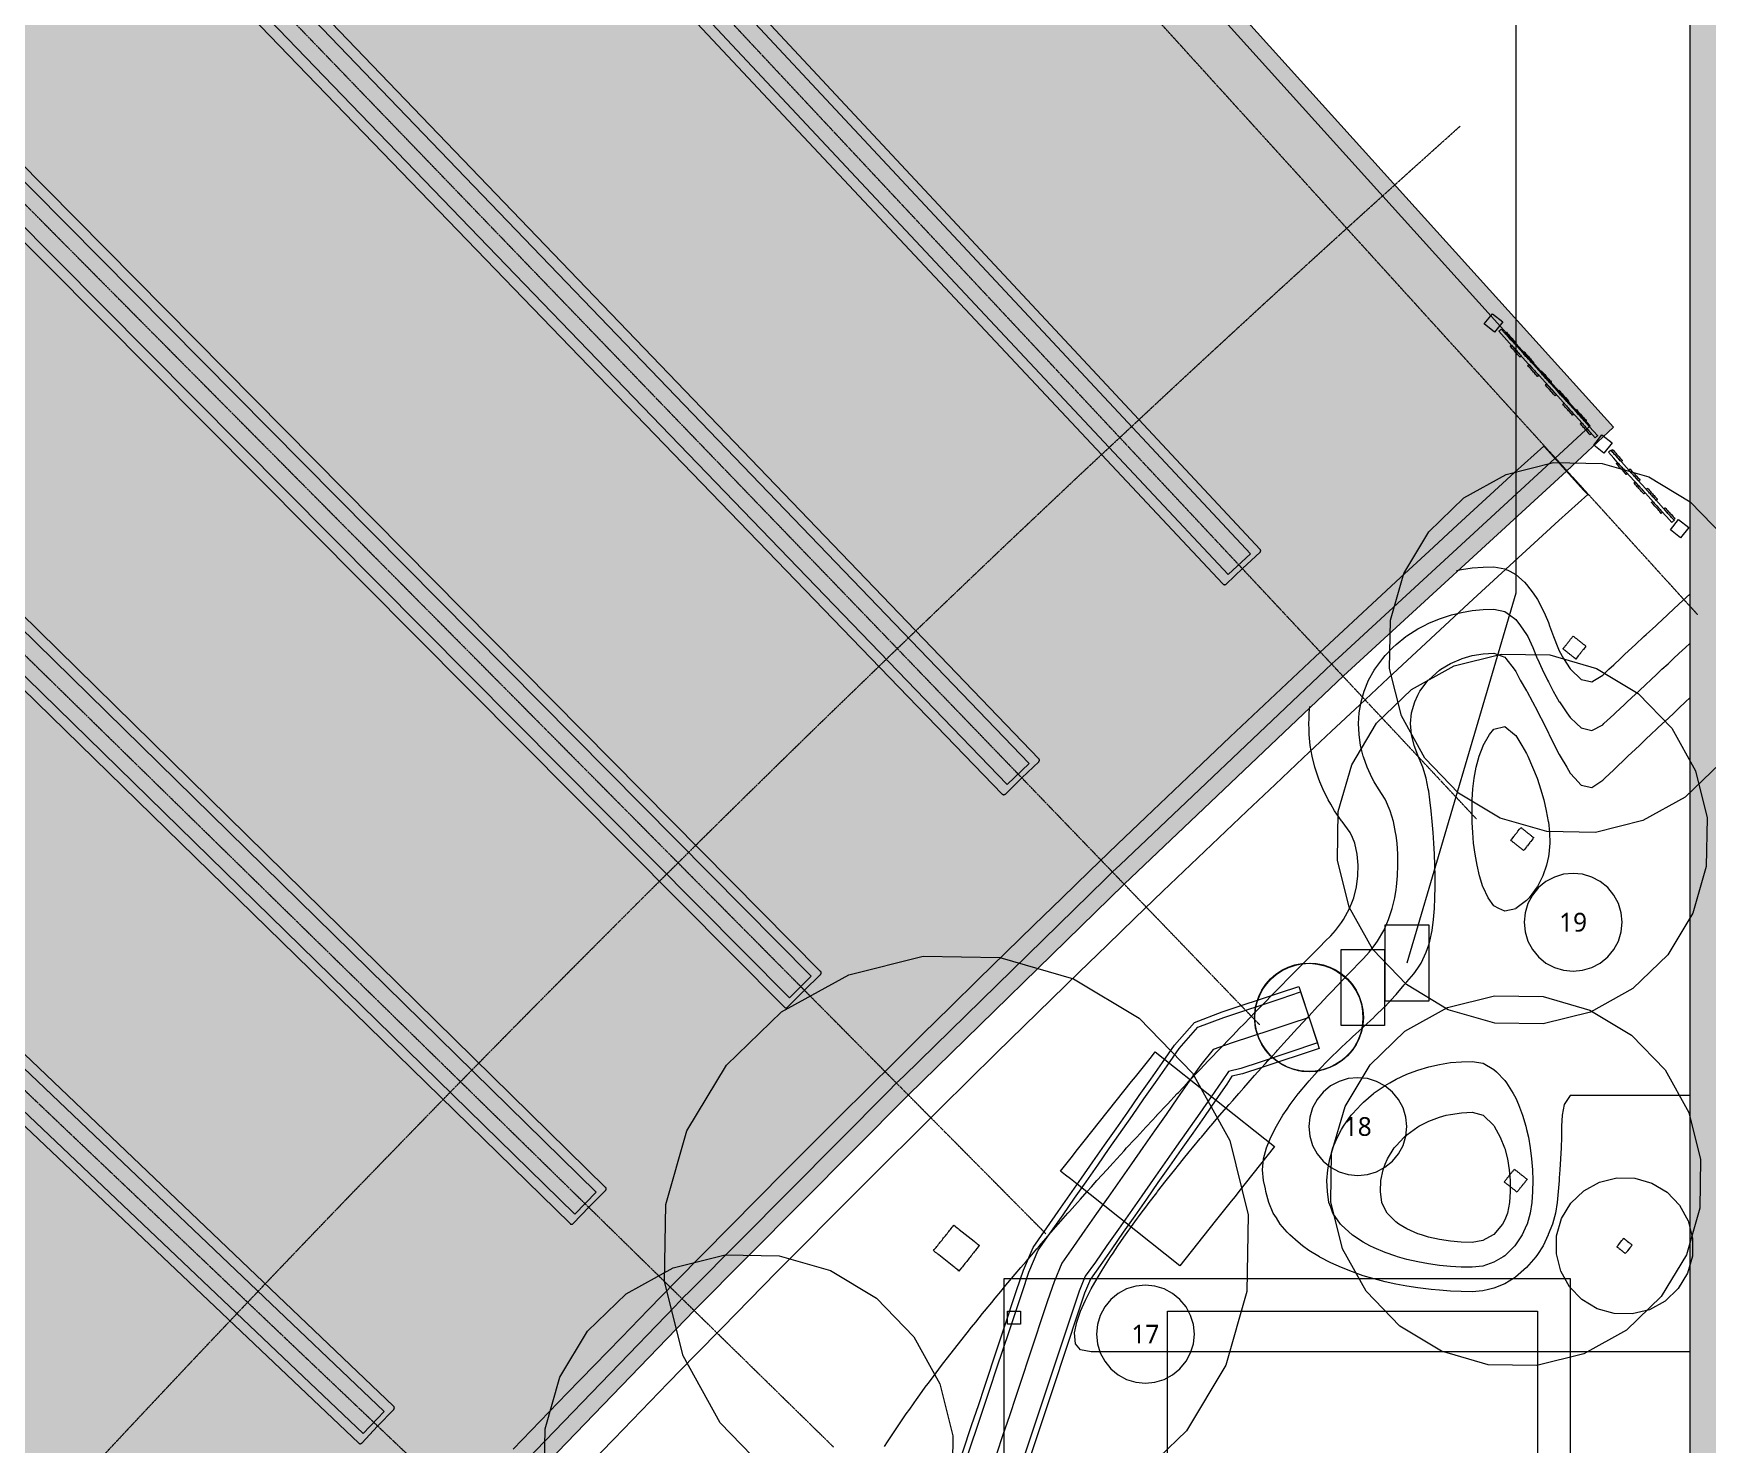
# Model space of a CAD drawing. Header units: millimetres. Extents: x -31757 to 121236, y -27283 to 59400.
# Drawn here: x 61016 to 76402, y 35077 to 48047 of the extents above; entities that cross this region are included whole.
import ezdxf

# ---------------------------------------------------------------- set-up
doc = ezdxf.new("R2010")
doc.units = ezdxf.units.MM
doc.linetypes.add('DASHDOT', pattern=[3.556, 2.54, -0.508, 0, -0.508])
for name, color, linetype, lineweight in [('10_見えがかり', 7, 'Continuous', 13), ('30_敷地・外構', 8, 'Continuous', 9), ('40_通り芯', 1, 'DASHDOT', 9), ('41_通り芯の符号', 1, 'Continuous', 13)]:
    doc.layers.add(name, color=color, linetype=linetype, lineweight=lineweight)
doc.styles.add('JP', font='NotoSansCJKjp-Regular.otf')

msp = doc.modelspace()

# ---------------------------------------------------------------- hatches: boundary and pattern name
at = {"layer": '10_見えがかり'}
msp.add_hatch(color=8, dxfattribs=at).paths.add_polyline_path([(40066, 29151), (40066, 29151), (40327, 28949), (40329, 28948), (40330, 28947), (40332, 28946), (40334, 28946), (40336, 28945), (40338, 28945), (40340, 28945), (40342, 28945), (40344, 28945), (40346, 28946), (40347, 28947), (40349, 28948), (40351, 28949), (40352, 28950), (40354, 28951), (40355, 28953), (40883, 29633), (41480, 30395), (42081, 31154), (42685, 31911), (43293, 32664), (43904, 33415), (44519, 34163), (45137, 34908), (45759, 35650), (46384, 36389), (47013, 37125), (47646, 37858), (48281, 38588), (48921, 39316), (49563, 40040), (50209, 40761), (50859, 41479), (51511, 42194), (52168, 42906), (52827, 43614), (53490, 44320), (54156, 45023), (54826, 45722), (55498, 46418), (56174, 47111), (56854, 47801), (57536, 48488), (58222, 49171), (58911, 49851), (59603, 50528), (60299, 51202), (60375, 51275), (60376, 51276), (60377, 51278), (60378, 51279), (60379, 51281), (60380, 51283), (60381, 51285), (60381, 51287), (60381, 51289), (60381, 51291), (60381, 51293), (60380, 51295), (60380, 51297), (60379, 51298), (60378, 51300), (60377, 51302), (60375, 51303), (60147, 51541), (60146, 51541), (60147, 51541), (60833, 52200), (61524, 52855), (62217, 53507), (62913, 54156), (63612, 54802), (64314, 55445), (65019, 56084), (65020, 56084), (65020, 56084), (65254, 55824), (66795, 54117), (66795, 54117), (75538, 44429), (75538, 44429), (75538, 44428), (75105, 44024), (75105, 44024), (73057, 42143), (73057, 42142), (71041, 40229), (71040, 40228), (69052, 38285), (69052, 38285), (67092, 36313), (67092, 36313), (65161, 34313), (65161, 34312), (63260, 32284), (63260, 32284), (61388, 30228), (61388, 30228), (59547, 28144), (59547, 28144), (57737, 26034), (57737, 26034), (55957, 23898), (55957, 23898), (54209, 21736), (54209, 21735), (52493, 19548), (52493, 19548), (50809, 17336), (50809, 17335), (49158, 15099), (49158, 15099), (47539, 12838), (47539, 12838), (45954, 10554), (45954, 10554), (44402, 8247), (44402, 8246), (42885, 5917), (42885, 5917), (41401, 3566), (41401, 3565), (40434, 2048), (40433, 2047), (40433, 2048), (34030, 4749), (34030, 4749), (26700, 7844), (26699, 7844), (26031, 8157), (26030, 8157), (26026, 8159), (26026, 8160), (26026, 8160), (26672, 9168), (26673, 9169), (28072, 11401), (28073, 11403), (28074, 11405), (28074, 11407), (28075, 11409), (28075, 11411), (28075, 11413), (28075, 11415), (28075, 11417), (28074, 11418), (28073, 11420), (28072, 11422), (28071, 11424), (28070, 11425), (28069, 11427), (28067, 11428), (28066, 11429), (27873, 11548), (27872, 11549), (27872, 11549), (28386, 12376), (28904, 13200), (29426, 14022), (29952, 14842), (30481, 15659), (31015, 16474), (31552, 17286), (32093, 18095), (32638, 18902), (33187, 19707), (33740, 20509), (34296, 21308), (34856, 22104), (35420, 22898), (35988, 23689), (36559, 24478), (37134, 25264), (37713, 26047), (38296, 26827), (38882, 27604), (39472, 28379), (40065, 29151)])
at = {"layer": '30_敷地・外構'}
msp.add_hatch(color=8, dxfattribs=at).paths.add_polyline_path([(13241, 12904), (13242, 907), (600, 908), (600, 58800), (83500, 58800), (83500, 903), (76239, 903), (76243, 56906), (43237, 56910)])

# ---------------------------------------------------------------- linework, layer by layer
at = {"layer": '10_見えがかり'}
for points in [[(66795, 54117), (75538, 44429), (75538, 44429), (75538, 44428), (75105, 44024), (75105, 44024), (73057, 42143), (73057, 42142), (71041, 40229), (71040, 40228), (69052, 38285), (69052, 38285), (67092, 36313), (67092, 36313), (65161, 34313), (65161, 34312), (63260, 32284), (63260, 32284), (61388, 30228), (61388, 30228), (59547, 28144)], [(66681, 54018), (75324, 44441), (75324, 44441), (75324, 44440), (74998, 44141), (73006, 42305), (72952, 42256), (72951, 42255), (72887, 42193), (71002, 40405), (70933, 40340), (70933, 40340), (70867, 40274), (69014, 38463), (68943, 38395), (68943, 38395), (68875, 38326), (67053, 36493), (66982, 36422), (66981, 36421), (66913, 36349), (65121, 34493)], [(63833, 51788), (63833, 51789), (64050, 51991), (64050, 51991), (64051, 51991), (64051, 51991), (72200, 43264), (72200, 43264), (72200, 43264), (71996, 43073), (71996, 43073), (71995, 43073), (63834, 51787), (63833, 51788), (63833, 51788)], [(63961, 51506), (71948, 42987), (71950, 42985), (71951, 42984), (71953, 42983), (71955, 42982), (71957, 42981), (71958, 42981), (71960, 42981), (71962, 42980), (71964, 42980), (71966, 42981), (71968, 42981), (71970, 42982), (71972, 42982), (71974, 42983), (71975, 42985), (71977, 42986), (72131, 43132), (72131, 43133), (72288, 43277), (72290, 43279), (72291, 43280), (72292, 43282), (72293, 43283), (72293, 43285), (72294, 43287), (72294, 43289), (72295, 43291), (72295, 43293), (72294, 43295), (72294, 43297), (72293, 43299), (72293, 43301), (72292, 43302), (72290, 43304), (72289, 43305), (64323, 51845)], [(61676, 49738), (61676, 49739), (61890, 49944), (61890, 49945), (61891, 49944), (61891, 49944), (70167, 41338), (70167, 41337), (70167, 41337), (69966, 41144), (69965, 41143), (69965, 41144), (61677, 49738), (61676, 49738), (61676, 49738)], [(61808, 49458), (69919, 41056), (69921, 41055), (69922, 41054), (69924, 41053), (69926, 41052), (69928, 41051), (69929, 41051), (69931, 41050), (69933, 41050), (69935, 41050), (69937, 41051), (69939, 41051), (69941, 41052), (69943, 41053), (69945, 41054), (69946, 41055), (69948, 41056), (70100, 41205), (70100, 41205), (70255, 41352), (70256, 41353), (70257, 41355), (70258, 41356), (70259, 41358), (70260, 41360), (70261, 41362), (70261, 41364), (70261, 41366), (70261, 41368), (70261, 41370), (70260, 41372), (70260, 41374), (70259, 41375), (70258, 41377), (70257, 41379), (70255, 41380), (62165, 49802)], [(59549, 47657), (59550, 47657), (59760, 47866), (59761, 47866), (59761, 47866), (59761, 47866), (68162, 39382), (68162, 39381), (68162, 39381), (67964, 39184), (67963, 39184), (67963, 39184), (59550, 47656), (59550, 47657), (59549, 47657)], [(59686, 47379), (67919, 39097), (67920, 39095), (67922, 39094), (67923, 39093), (67925, 39092), (67927, 39092), (67929, 39091), (67931, 39091), (67933, 39091), (67935, 39091), (67937, 39091), (67939, 39092), (67941, 39092), (67942, 39093), (67944, 39094), (67946, 39095), (67947, 39097), (68097, 39248), (68097, 39248), (68250, 39397), (68251, 39398), (68252, 39400), (68253, 39402), (68254, 39403), (68255, 39405), (68256, 39407), (68256, 39409), (68256, 39411), (68256, 39413), (68256, 39415), (68255, 39417), (68254, 39419), (68254, 39421), (68253, 39422), (68251, 39424), (68250, 39425), (60037, 47728)], [(57453, 45545), (57454, 45545), (57661, 45757), (57661, 45757), (57662, 45757), (57662, 45757), (66186, 37396), (66186, 37396), (66186, 37396), (65991, 37196), (65991, 37196), (65990, 37196), (57454, 45544), (57454, 45544), (57453, 45545)], [(57594, 45269), (65947, 37108), (65949, 37107), (65950, 37105), (65952, 37104), (65954, 37104), (65956, 37103), (65957, 37102), (65959, 37102), (65961, 37102), (65963, 37102), (65965, 37103), (65967, 37103), (65969, 37104), (65971, 37105), (65972, 37106), (65974, 37107), (65975, 37108), (66123, 37261), (66123, 37262), (66274, 37413), (66275, 37414), (66276, 37416), (66277, 37418), (66278, 37419), (66279, 37421), (66279, 37423), (66280, 37425), (66280, 37427), (66280, 37429), (66279, 37431), (66279, 37433), (66278, 37435), (66277, 37437), (66276, 37438), (66275, 37440), (66274, 37441), (57940, 45623)], [(74425, 45471), (74519, 45396), (74444, 45302), (74350, 45377), (74425, 45471)], [(74632, 45146), (74558, 45228), (74484, 45310), (74488, 45313), (74493, 45318), (74495, 45320), (74497, 45321), (74501, 45325), (74503, 45326), (74504, 45328), (74506, 45330), (74580, 45248), (74654, 45167), (74728, 45085), (74801, 45003), (74875, 44922), (75023, 44759), (75096, 44677), (75170, 44596), (75244, 44514), (75318, 44432), (75391, 44351), (75389, 44349), (75388, 44347), (75386, 44346), (75382, 44342), (75380, 44341), (75378, 44339), (75375, 44336), (75371, 44332), (75369, 44331), (75295, 44412), (75222, 44494), (75148, 44575), (75074, 44657), (75000, 44739), (74853, 44902), (74779, 44983), (74705, 45065), (74632, 45146)], [(74632, 45146), (74558, 45228), (74484, 45310), (74488, 45313), (74493, 45318), (74495, 45320), (74497, 45321), (74501, 45325), (74503, 45326), (74504, 45328), (74506, 45330), (74580, 45248), (74654, 45167), (74728, 45085), (74801, 45003), (74875, 44922), (75023, 44759), (75096, 44677), (75170, 44596), (75244, 44514), (75318, 44432), (75391, 44351), (75389, 44349), (75388, 44347), (75386, 44346), (75382, 44342), (75380, 44341), (75378, 44339), (75375, 44336), (75371, 44332), (75369, 44331), (75295, 44412), (75222, 44494), (75148, 44575), (75074, 44657), (75000, 44739), (74853, 44902), (74779, 44983), (74705, 45065), (74632, 45146)], [(74632, 45146), (74558, 45228), (74484, 45310), (74488, 45313), (74493, 45318), (74495, 45320), (74497, 45321), (74501, 45325), (74503, 45326), (74504, 45328), (74506, 45330), (74580, 45248), (74654, 45167), (74728, 45085), (74801, 45003), (74875, 44922), (75023, 44759), (75096, 44677), (75170, 44596), (75244, 44514), (75318, 44432), (75391, 44351), (75389, 44349), (75388, 44347), (75386, 44346), (75382, 44342), (75380, 44341), (75378, 44339), (75375, 44336), (75371, 44332), (75369, 44331), (75295, 44412), (75222, 44494), (75148, 44575), (75074, 44657), (75000, 44739), (74853, 44902), (74779, 44983), (74705, 45065), (74632, 45146)], [(74542, 45292), (74543, 45293), (74544, 45293), (74546, 45295), (74547, 45296), (74548, 45297), (74550, 45298), (74551, 45299), (74552, 45300), (74553, 45301), (74560, 45293), (74568, 45284), (74575, 45276), (74583, 45268), (74598, 45251), (74605, 45243), (74613, 45234), (74620, 45226), (74628, 45217), (74636, 45209), (74643, 45201), (74642, 45200), (74640, 45198), (74639, 45197), (74638, 45197), (74637, 45195), (74636, 45194), (74635, 45193), (74634, 45192), (74633, 45192), (74632, 45191), (74624, 45199), (74617, 45207), (74609, 45216), (74594, 45232), (74579, 45249), (74572, 45258), (74564, 45266), (74556, 45274), (74549, 45283), (74541, 45291), (74542, 45292)], [(74589, 45173), (74590, 45173), (74591, 45174), (74592, 45175), (74595, 45178), (74597, 45179), (74598, 45180), (74599, 45181), (74600, 45182), (74607, 45173), (74615, 45165), (74622, 45157), (74637, 45140), (74645, 45132), (74652, 45123), (74660, 45115), (74668, 45107), (74675, 45098), (74683, 45090), (74690, 45082), (74689, 45081), (74688, 45080), (74687, 45079), (74686, 45077), (74684, 45076), (74683, 45075), (74682, 45074), (74681, 45073), (74680, 45072), (74679, 45072), (74671, 45080), (74664, 45088), (74656, 45097), (74649, 45105), (74641, 45113), (74626, 45130), (74619, 45138), (74604, 45155), (74596, 45163), (74588, 45172), (74589, 45173)], [(74703, 45114), (74704, 45115), (74705, 45115), (74707, 45117), (74709, 45119), (74711, 45120), (74712, 45121), (74713, 45122), (74713, 45123), (74721, 45115), (74729, 45106), (74736, 45098), (74744, 45090), (74759, 45073), (74766, 45065), (74774, 45056), (74781, 45048), (74789, 45039), (74796, 45031), (74804, 45023), (74803, 45022), (74802, 45021), (74801, 45020), (74800, 45019), (74799, 45019), (74798, 45017), (74797, 45016), (74796, 45015), (74795, 45014), (74794, 45014), (74793, 45013), (74785, 45021), (74770, 45038), (74755, 45054), (74740, 45071), (74733, 45079), (74717, 45096), (74710, 45105), (74702, 45113), (74703, 45114)], [(74750, 44995), (74752, 44996), (74753, 44997), (74754, 44998), (74755, 44999), (74756, 45000), (74757, 45000), (74758, 45001), (74759, 45002), (74760, 45003), (74761, 45004), (74768, 44995), (74791, 44970), (74798, 44962), (74813, 44945), (74821, 44937), (74844, 44912), (74851, 44904), (74850, 44903), (74849, 44902), (74848, 44901), (74847, 44900), (74846, 44899), (74844, 44897), (74843, 44896), (74842, 44895), (74841, 44894), (74840, 44894), (74832, 44902), (74825, 44910), (74817, 44919), (74810, 44927), (74802, 44935), (74795, 44944), (74787, 44952), (74780, 44960), (74772, 44969), (74765, 44977), (74757, 44985), (74749, 44994), (74750, 44995)], [(74939, 44851), (74931, 44860), (74924, 44868), (74916, 44876), (74901, 44893), (74893, 44901), (74886, 44910), (74878, 44918), (74871, 44926), (74863, 44935), (74865, 44937), (74866, 44937), (74868, 44939), (74869, 44940), (74870, 44941), (74871, 44942), (74872, 44942), (74874, 44944), (74874, 44945), (74882, 44937), (74890, 44928), (74897, 44920), (74905, 44912), (74920, 44895), (74927, 44886), (74935, 44878), (74942, 44870), (74950, 44861), (74957, 44853), (74965, 44845), (74964, 44844), (74963, 44843), (74962, 44842), (74960, 44841), (74958, 44839), (74958, 44838), (74957, 44837), (74955, 44836), (74954, 44835), (74946, 44843), (74939, 44851)], [(74986, 44732), (74971, 44749), (74963, 44757), (74948, 44774), (74941, 44782), (74933, 44791), (74926, 44799), (74918, 44807), (74910, 44816), (74912, 44817), (74913, 44818), (74914, 44819), (74915, 44820), (74916, 44821), (74917, 44822), (74918, 44822), (74919, 44823), (74921, 44825), (74922, 44826), (74929, 44817), (74937, 44809), (74944, 44801), (74952, 44792), (74959, 44784), (74967, 44776), (74974, 44767), (74982, 44759), (74989, 44751), (74997, 44742), (75005, 44734), (75012, 44726), (75011, 44725), (75009, 44723), (75008, 44722), (75007, 44721), (75006, 44720), (75005, 44719), (75004, 44718), (75002, 44716), (75001, 44716), (74993, 44724), (74986, 44732)], [(75025, 44758), (75026, 44758), (75027, 44759), (75029, 44761), (75030, 44762), (75031, 44763), (75032, 44764), (75033, 44764), (75034, 44766), (75035, 44767), (75043, 44759), (75050, 44750), (75058, 44742), (75066, 44733), (75073, 44725), (75088, 44708), (75096, 44700), (75118, 44675), (75126, 44667), (75125, 44666), (75124, 44665), (75123, 44664), (75122, 44663), (75121, 44663), (75120, 44662), (75119, 44661), (75119, 44660), (75117, 44658), (75116, 44658), (75115, 44657), (75107, 44665), (75092, 44682), (75085, 44690), (75070, 44707), (75062, 44715), (75054, 44723), (75039, 44740), (75032, 44748), (75024, 44757), (75025, 44758)], [(75147, 44554), (75132, 44571), (75124, 44579), (75117, 44588), (75109, 44596), (75102, 44604), (75094, 44613), (75086, 44621), (75079, 44629), (75071, 44638), (75073, 44639), (75074, 44640), (75075, 44641), (75076, 44642), (75078, 44643), (75079, 44644), (75080, 44645), (75081, 44646), (75082, 44647), (75082, 44648), (75090, 44639), (75098, 44631), (75105, 44623), (75113, 44614), (75120, 44606), (75128, 44598), (75143, 44581), (75150, 44573), (75158, 44564), (75165, 44556), (75173, 44548), (75172, 44547), (75171, 44546), (75170, 44545), (75169, 44544), (75168, 44543), (75167, 44542), (75166, 44541), (75165, 44540), (75164, 44539), (75163, 44538), (75162, 44537), (75154, 44546), (75147, 44554)], [(75261, 44495), (75253, 44504), (75246, 44512), (75230, 44529), (75223, 44537), (75215, 44545), (75200, 44562), (75193, 44570), (75185, 44579), (75187, 44580), (75188, 44581), (75189, 44582), (75192, 44585), (75193, 44585), (75194, 44586), (75195, 44587), (75195, 44588), (75196, 44589), (75204, 44581), (75211, 44572), (75219, 44564), (75234, 44547), (75249, 44530), (75257, 44522), (75264, 44514), (75272, 44505), (75279, 44497), (75287, 44489), (75286, 44488), (75285, 44487), (75284, 44486), (75282, 44485), (75280, 44483), (75279, 44482), (75279, 44481), (75277, 44479), (75276, 44479), (75268, 44487), (75261, 44495)], [(75308, 44376), (75293, 44393), (75285, 44401), (75278, 44410), (75270, 44418), (75263, 44426), (75255, 44435), (75247, 44443), (75240, 44451), (75232, 44460), (75234, 44461), (75235, 44462), (75236, 44463), (75237, 44464), (75239, 44465), (75240, 44466), (75241, 44467), (75242, 44468), (75243, 44469), (75243, 44470), (75251, 44461), (75259, 44453), (75266, 44445), (75274, 44436), (75281, 44428), (75289, 44420), (75296, 44411), (75304, 44403), (75311, 44395), (75319, 44386), (75326, 44378), (75334, 44370), (75333, 44369), (75332, 44368), (75331, 44367), (75330, 44366), (75329, 44365), (75328, 44364), (75328, 44364), (75327, 44363), (75325, 44361), (75324, 44360), (75323, 44359), (75315, 44368), (75308, 44376)], [(75431, 44358), (75525, 44283), (75450, 44190), (75356, 44264), (75431, 44358)], [(65426, 35033), (65674, 35291), (65922, 35548), (66170, 35805), (66419, 36061), (66668, 36317), (66918, 36572), (67168, 36827), (67419, 37082), (67670, 37336), (67922, 37589), (68174, 37842), (68427, 38095), (68680, 38347), (68934, 38599), (69188, 38850), (69443, 39101), (69698, 39351), (69953, 39600), (70209, 39850), (70466, 40098), (70723, 40347), (70980, 40595), (71238, 40842), (71496, 41089), (71755, 41335), (72014, 41581), (72274, 41826), (72534, 42071), (72795, 42316), (73056, 42559), (73318, 42803), (73580, 43046), (73842, 43288), (74105, 43530), (74368, 43772), (74632, 44013), (74896, 44253), (74930, 44216), (75266, 43846), (75300, 43809), (75036, 43569), (74773, 43329), (74511, 43088), (74249, 42847), (73987, 42605), (73726, 42363), (73465, 42121), (73205, 41877), (72945, 41634), (72686, 41390), (72427, 41145), (72168, 40900), (71910, 40654), (71653, 40408), (71396, 40162), (71139, 39915), (70883, 39667), (70627, 39419), (70372, 39171), (70118, 38922), (69863, 38673), (69609, 38423), (69356, 38172), (69103, 37921), (68851, 37670), (68599, 37418), (68348, 37166), (68097, 36913), (67846, 36660), (67596, 36407), (67347, 36152), (67098, 35898), (66849, 35643), (66601, 35387), (66353, 35131), (66106, 34875)], [(75587, 44089), (75539, 44143), (75490, 44197), (75494, 44200), (75496, 44202), (75499, 44205), (75503, 44209), (75505, 44210), (75507, 44212), (75509, 44214), (75510, 44215), (75512, 44217), (75561, 44163), (75610, 44110), (75658, 44056), (75707, 44002), (75755, 43948), (75804, 43895), (75853, 43841), (75901, 43787), (75950, 43733), (75998, 43679), (76047, 43626), (76096, 43572), (76094, 43570), (76092, 43569), (76090, 43567), (76088, 43565), (76086, 43564), (76084, 43562), (76083, 43560), (76081, 43559), (76077, 43555), (76075, 43554), (76073, 43552), (76025, 43606), (75976, 43659), (75927, 43713), (75879, 43767), (75830, 43821), (75733, 43928), (75684, 43982), (75636, 44036), (75587, 44089)], [(75587, 44089), (75539, 44143), (75490, 44197), (75494, 44200), (75496, 44202), (75499, 44205), (75503, 44209), (75505, 44210), (75507, 44212), (75509, 44214), (75510, 44215), (75512, 44217), (75561, 44163), (75610, 44110), (75658, 44056), (75707, 44002), (75755, 43948), (75804, 43895), (75853, 43841), (75901, 43787), (75950, 43733), (75998, 43679), (76047, 43626), (76096, 43572), (76094, 43570), (76092, 43569), (76090, 43567), (76088, 43565), (76086, 43564), (76084, 43562), (76083, 43560), (76081, 43559), (76077, 43555), (76075, 43554), (76073, 43552), (76025, 43606), (75976, 43659), (75927, 43713), (75879, 43767), (75830, 43821), (75733, 43928), (75684, 43982), (75636, 44036), (75587, 44089)], [(75587, 44089), (75539, 44143), (75490, 44197), (75494, 44200), (75496, 44202), (75499, 44205), (75503, 44209), (75505, 44210), (75507, 44212), (75509, 44214), (75510, 44215), (75512, 44217), (75561, 44163), (75610, 44110), (75658, 44056), (75707, 44002), (75755, 43948), (75804, 43895), (75853, 43841), (75901, 43787), (75950, 43733), (75998, 43679), (76047, 43626), (76096, 43572), (76094, 43570), (76092, 43569), (76090, 43567), (76088, 43565), (76086, 43564), (76084, 43562), (76083, 43560), (76081, 43559), (76077, 43555), (76075, 43554), (76073, 43552), (76025, 43606), (75976, 43659), (75927, 43713), (75879, 43767), (75830, 43821), (75733, 43928), (75684, 43982), (75636, 44036), (75587, 44089)], [(75518, 44212), (75519, 44213), (75520, 44214), (75521, 44215), (75522, 44216), (75524, 44217), (75526, 44219), (75526, 44220), (75527, 44221), (75528, 44222), (75536, 44213), (75551, 44197), (75559, 44188), (75566, 44180), (75574, 44172), (75589, 44155), (75596, 44147), (75611, 44130), (75619, 44122), (75618, 44121), (75617, 44120), (75616, 44119), (75614, 44117), (75612, 44116), (75611, 44114), (75610, 44113), (75609, 44112), (75608, 44111), (75600, 44120), (75593, 44128), (75578, 44145), (75555, 44170), (75547, 44178), (75540, 44187), (75532, 44195), (75525, 44203), (75517, 44212), (75518, 44212)], [(74162, 43777), (74552, 43994), (74985, 44102), (75432, 44094), (75861, 43971), (76243, 43741), (76553, 43420)], [(75565, 44093), (75566, 44094), (75567, 44095), (75568, 44096), (75569, 44097), (75571, 44098), (75573, 44100), (75574, 44101), (75575, 44102), (75575, 44102), (75583, 44094), (75591, 44086), (75598, 44077), (75606, 44069), (75613, 44061), (75621, 44052), (75628, 44044), (75636, 44036), (75643, 44027), (75651, 44019), (75658, 44011), (75666, 44002), (75665, 44002), (75664, 44001), (75663, 44000), (75662, 43999), (75661, 43998), (75660, 43997), (75659, 43996), (75659, 43996), (75658, 43995), (75657, 43994), (75656, 43993), (75655, 43992), (75647, 44001), (75625, 44026), (75610, 44042), (75602, 44051), (75594, 44059), (75579, 44076), (75572, 44084), (75564, 44092), (75565, 44093)], [(75754, 43950), (75746, 43958), (75739, 43967), (75731, 43975), (75723, 43984), (75716, 43992), (75708, 44000), (75701, 44009), (75693, 44017), (75686, 44025), (75678, 44034), (75680, 44035), (75681, 44036), (75682, 44037), (75683, 44038), (75685, 44039), (75687, 44042), (75688, 44043), (75689, 44044), (75697, 44035), (75704, 44027), (75712, 44019), (75719, 44010), (75727, 44002), (75742, 43985), (75750, 43977), (75765, 43960), (75772, 43952), (75780, 43944), (75779, 43943), (75778, 43942), (75776, 43940), (75775, 43939), (75773, 43938), (75772, 43937), (75771, 43936), (75771, 43935), (75770, 43934), (75769, 43933), (75761, 43942), (75754, 43950)], [(75726, 43915), (75727, 43916), (75729, 43918), (75730, 43919), (75731, 43919), (75732, 43920), (75733, 43921), (75734, 43922), (75735, 43923), (75735, 43924), (75736, 43924), (75744, 43916), (75751, 43908), (75759, 43899), (75767, 43891), (75774, 43883), (75789, 43866), (75797, 43858), (75804, 43849), (75812, 43841), (75819, 43833), (75827, 43824), (75826, 43823), (75825, 43823), (75822, 43820), (75821, 43819), (75820, 43818), (75820, 43818), (75818, 43816), (75817, 43815), (75816, 43814), (75808, 43823), (75793, 43839), (75786, 43848), (75778, 43856), (75771, 43864), (75763, 43873), (75755, 43881), (75748, 43889), (75740, 43898), (75733, 43906), (75725, 43914), (75726, 43915)], [(75841, 43857), (75842, 43858), (75844, 43860), (75845, 43861), (75846, 43861), (75847, 43863), (75848, 43864), (75849, 43865), (75850, 43866), (75858, 43857), (75865, 43849), (75873, 43841), (75880, 43832), (75888, 43824), (75896, 43816), (75903, 43807), (75911, 43799), (75918, 43791), (75926, 43782), (75933, 43774), (75941, 43765), (75940, 43765), (75939, 43764), (75938, 43763), (75937, 43762), (75935, 43760), (75934, 43760), (75933, 43759), (75932, 43758), (75932, 43757), (75931, 43756), (75930, 43755), (75922, 43764), (75915, 43772), (75907, 43780), (75899, 43789), (75892, 43797), (75884, 43805), (75877, 43814), (75869, 43822), (75862, 43831), (75854, 43839), (75839, 43856), (75841, 43857)], [(76517, 41338), (76196, 41028), (75806, 40812), (75372, 40704), (74926, 40711), (74497, 40834), (74114, 41064), (73804, 41385), (73588, 41776), (73480, 42209), (73488, 42655), (73611, 43084), (73841, 43467), (74162, 43777)], [(75962, 43653), (75954, 43661), (75947, 43670), (75924, 43695), (75916, 43703), (75901, 43720), (75894, 43728), (75886, 43736), (75888, 43738), (75890, 43740), (75892, 43741), (75894, 43743), (75895, 43744), (75895, 43745), (75896, 43746), (75897, 43746), (75905, 43738), (75912, 43730), (75920, 43721), (75935, 43705), (75950, 43688), (75965, 43671), (75973, 43663), (75980, 43655), (75988, 43646), (75987, 43645), (75986, 43645), (75985, 43644), (75984, 43643), (75983, 43642), (75981, 43640), (75980, 43640), (75980, 43639), (75979, 43638), (75978, 43637), (75977, 43636), (75969, 43645), (75962, 43653)], [(55388, 43402), (55389, 43402), (55593, 43617), (55593, 43618), (55594, 43617), (55594, 43617), (64240, 35382), (64240, 35382), (64240, 35382), (64047, 35179), (64047, 35179), (64047, 35179), (55389, 43401), (55389, 43402), (55388, 43402)], [(76001, 43678), (76002, 43679), (76003, 43680), (76004, 43681), (76005, 43682), (76006, 43683), (76007, 43683), (76007, 43684), (76008, 43685), (76009, 43686), (76010, 43687), (76011, 43688), (76019, 43679), (76026, 43671), (76034, 43663), (76041, 43654), (76049, 43646), (76056, 43638), (76072, 43621), (76079, 43612), (76087, 43604), (76094, 43596), (76102, 43587), (76101, 43587), (76100, 43586), (76099, 43585), (76097, 43583), (76096, 43582), (76095, 43582), (76093, 43580), (76092, 43579), (76092, 43578), (76091, 43577), (76083, 43586), (76068, 43602), (76060, 43611), (76038, 43636), (76030, 43644), (76008, 43669), (76000, 43678), (76001, 43678)], [(76135, 43579), (76229, 43505), (76154, 43411), (76061, 43485), (76135, 43579)], [(55533, 43128), (64005, 35090), (64006, 35089), (64008, 35088), (64010, 35087), (64011, 35086), (64013, 35086), (64015, 35085), (64017, 35085), (64019, 35085), (64021, 35085), (64023, 35085), (64025, 35086), (64027, 35087), (64028, 35088), (64030, 35089), (64032, 35090), (64033, 35091), (64179, 35247), (64179, 35247), (64327, 35400), (64328, 35402), (64329, 35403), (64330, 35405), (64331, 35407), (64332, 35409), (64332, 35411), (64333, 35413), (64333, 35415), (64332, 35416), (64332, 35418), (64332, 35420), (64331, 35422), (64330, 35424), (64329, 35426), (64328, 35427), (64326, 35429), (55874, 43487)], [(75105, 42430), (75108, 42435), (75112, 42440), (75116, 42444), (75120, 42449), (75124, 42454), (75128, 42459), (75132, 42464), (75136, 42469), (75140, 42474), (75143, 42479), (75151, 42488), (75155, 42493), (75159, 42498), (75163, 42503), (75167, 42508), (75172, 42504), (75181, 42496), (75186, 42492), (75191, 42489), (75196, 42485), (75201, 42481), (75206, 42477), (75211, 42473), (75216, 42469), (75221, 42465), (75225, 42461), (75230, 42457), (75235, 42454), (75240, 42450), (75245, 42446), (75250, 42442), (75255, 42438), (75260, 42434), (75265, 42430), (75270, 42426), (75279, 42419), (75284, 42415), (75261, 42385), (75257, 42380), (75253, 42376), (75249, 42371), (75245, 42366), (75241, 42361), (75237, 42356), (75234, 42351), (75230, 42346), (75226, 42341), (75222, 42336), (75218, 42331), (75214, 42327), (75191, 42297), (75186, 42301), (75176, 42309), (75171, 42313), (75166, 42317), (75161, 42321), (75157, 42324), (75152, 42328), (75147, 42332), (75142, 42336), (75137, 42340), (75132, 42344), (75127, 42348), (75122, 42352), (75117, 42356), (75113, 42360), (75108, 42363), (75103, 42367), (75098, 42371), (75093, 42375), (75088, 42379), (75078, 42387), (75073, 42391), (75077, 42396), (75081, 42400), (75085, 42405), (75089, 42410), (75097, 42420), (75101, 42425), (75105, 42430)], [(74072, 42234), (74505, 42342), (74951, 42334), (75381, 42211), (75763, 41981), (76073, 41660), (76290, 41269), (76398, 40836), (76390, 40390), (76267, 39961), (76037, 39578), (75716, 39268), (75325, 39052), (74892, 38944), (74446, 38951), (74017, 39074), (73634, 39304), (73324, 39626), (73108, 40016), (73000, 40449), (73007, 40895), (73131, 41325), (73360, 41707), (73682, 42017), (74072, 42234)], [(74621, 40665), (74624, 40670), (74628, 40675), (74632, 40680), (74636, 40684), (74640, 40689), (74644, 40694), (74648, 40699), (74652, 40704), (74656, 40709), (74659, 40714), (74675, 40733), (74679, 40738), (74683, 40743), (74687, 40748), (74692, 40744), (74696, 40740), (74701, 40736), (74706, 40732), (74711, 40729), (74716, 40725), (74721, 40721), (74726, 40717), (74731, 40713), (74736, 40709), (74740, 40705), (74745, 40701), (74750, 40697), (74755, 40694), (74760, 40690), (74765, 40686), (74770, 40682), (74775, 40678), (74780, 40674), (74785, 40670), (74789, 40666), (74794, 40662), (74799, 40659), (74804, 40655), (74800, 40650), (74796, 40645), (74777, 40620), (74773, 40616), (74769, 40611), (74746, 40581), (74742, 40576), (74738, 40572), (74718, 40547), (74715, 40542), (74711, 40537), (74706, 40541), (74701, 40545), (74696, 40549), (74691, 40553), (74686, 40557), (74681, 40561), (74676, 40565), (74672, 40568), (74667, 40572), (74662, 40576), (74657, 40580), (74652, 40584), (74647, 40588), (74642, 40592), (74637, 40596), (74632, 40600), (74628, 40603), (74623, 40607), (74618, 40611), (74613, 40615), (74608, 40619), (74603, 40623), (74598, 40627), (74593, 40631), (74597, 40636), (74601, 40640), (74605, 40645), (74621, 40665)], [(73439, 39853), (73472, 39853), (73505, 39853), (73539, 39853), (73572, 39853), (73605, 39853), (73639, 39853), (73672, 39853), (73705, 39853), (73739, 39853), (73772, 39853), (73839, 39853), (73839, 39794), (73839, 39736), (73839, 39678), (73839, 39619), (73839, 39561), (73839, 39503), (73839, 39444), (73839, 39386), (73839, 39153), (73805, 39153), (73772, 39153), (73739, 39153), (73705, 39153), (73672, 39153), (73639, 39153), (73572, 39153), (73505, 39153), (73472, 39153), (73439, 39153), (73439, 39386), (73439, 39444), (73439, 39853)], [(67892, 39053), (68509, 39395), (69193, 39566), (69898, 39553), (70575, 39359), (71179, 38996), (71669, 38489), (72011, 37873), (72181, 37189), (72169, 36484), (71975, 35806), (71612, 35202), (71105, 34713)], [(73200, 39628), (73234, 39628), (73267, 39628), (73300, 39628), (73334, 39628), (73367, 39628), (73400, 39628), (73434, 39628), (73434, 39569), (73434, 39511), (73434, 39453), (73434, 39394), (73434, 39336), (73434, 39161), (73434, 39103), (73434, 39044), (73434, 38928), (73400, 38928), (73334, 38928), (73300, 38928), (73267, 38928), (73200, 38928), (73167, 38928), (73134, 38928), (73067, 38928), (73034, 38928), (73034, 38986), (73034, 39044), (73034, 39394), (73034, 39453), (73034, 39511), (73034, 39628), (73067, 39628), (73100, 39628), (73167, 39628), (73200, 39628)], [(72239, 39003), (72248, 39100), (72277, 39194), (72323, 39281), (72385, 39356), (72461, 39419), (72547, 39465), (72641, 39493), (72739, 39503), (72836, 39493), (72930, 39465), (73016, 39418), (73092, 39356), (73154, 39281), (73201, 39194), (73229, 39100), (73239, 39003), (73229, 38905), (73201, 38811), (73154, 38725), (73092, 38649), (73016, 38587), (72930, 38541), (72836, 38512), (72739, 38503), (72641, 38512), (72547, 38541), (72461, 38587), (72385, 38649), (72323, 38725), (72277, 38811), (72248, 38905), (72239, 39003)], [(72315, 39263), (72350, 39312), (72390, 39357), (72437, 39398), (72491, 39434), (72551, 39463), (72615, 39484), (72682, 39497), (72751, 39500), (72818, 39493), (72883, 39478), (72944, 39455), (72999, 39426), (73048, 39392), (73093, 39352), (73134, 39304), (73169, 39251), (73199, 39191), (73220, 39126), (73232, 39059), (73235, 38991), (73229, 38923), (73214, 38858), (73191, 38798), (73162, 38742), (73128, 38693), (73087, 38649), (73040, 38608), (72986, 38572), (72927, 38543), (72862, 38521), (72795, 38509), (72726, 38506), (72659, 38512), (72594, 38527), (72533, 38550), (72478, 38579), (72429, 38614), (72385, 38654), (72344, 38701), (72308, 38755), (72279, 38815), (72257, 38879), (72245, 38947), (72242, 39015), (72248, 39082), (72263, 39147), (72286, 39208), (72315, 39263)], [(70371, 37037), (70478, 37189), (70584, 37341), (70690, 37493), (70797, 37645), (70903, 37797), (71116, 38101), (71222, 38253), (71329, 38405), (71435, 38558), (71547, 38716), (71718, 38913), (71956, 39002), (72132, 39061), (72308, 39120), (72484, 39178), (72661, 39237), (72817, 38768), (72289, 38592), (72112, 38534), (71999, 38506), (71942, 38419), (71840, 38274), (71734, 38122), (71521, 37818), (71414, 37666), (71308, 37514), (71201, 37362), (71095, 37210), (70989, 37058), (70882, 36906), (70776, 36754), (70683, 36624), (70627, 36487), (70571, 36320), (70278, 35440), (70219, 35264), (69984, 34559)], [(70204, 36889), (70328, 37068), (70434, 37220), (70541, 37372), (70647, 37524), (70753, 37676), (70860, 37828), (70966, 37980), (71073, 38132), (71179, 38284), (71285, 38436), (71392, 38588), (71504, 38748), (71688, 38956), (71940, 39053), (72116, 39111), (72292, 39170), (72468, 39229), (72644, 39287), (72660, 39240), (72818, 38766), (72833, 38718), (72657, 38659), (72481, 38601), (72305, 38542), (72129, 38483), (72029, 38462), (71984, 38388), (71883, 38244), (71777, 38092), (71671, 37940), (71564, 37788), (71458, 37636), (71351, 37484), (71245, 37332), (71138, 37180), (71032, 37028), (70926, 36876), (70819, 36724), (70730, 36598), (70676, 36468), (70621, 36303), (70387, 35599), (70328, 35423), (70034, 34543)], [(74445, 39202), (74891, 39194), (75320, 39071), (75703, 38841), (76013, 38520), (76230, 38129), (76338, 37696), (76330, 37250), (76207, 36821), (75977, 36438), (75656, 36128), (75265, 35912), (74832, 35804), (74386, 35811), (73957, 35934), (73574, 36164), (73264, 36486), (73048, 36876), (72940, 37309), (72947, 37755), (73070, 38185), (73300, 38567), (73621, 38877), (74012, 39094), (74445, 39202)], [(67818, 34770), (67328, 35277), (66986, 35893), (66816, 36577), (66828, 37282), (67022, 37960), (67385, 38564), (67892, 39053)], [(71109, 38413), (71145, 38458), (71181, 38504), (71218, 38549), (71254, 38595), (71290, 38641), (71326, 38686), (72422, 37815), (72095, 37404), (72059, 37358), (72023, 37313), (71950, 37221), (71914, 37176), (71877, 37130), (71551, 36719), (70592, 37482), (70546, 37518), (70501, 37554), (70455, 37591), (70491, 37636), (70528, 37682), (70564, 37728), (70600, 37773), (70637, 37819), (70673, 37865), (71109, 38413)], [(74564, 37530), (74568, 37535), (74572, 37540), (74576, 37544), (74580, 37549), (74584, 37554), (74588, 37559), (74591, 37564), (74595, 37569), (74599, 37574), (74603, 37579), (74607, 37584), (74611, 37588), (74615, 37593), (74619, 37598), (74623, 37603), (74627, 37608), (74631, 37604), (74636, 37600), (74641, 37596), (74651, 37589), (74656, 37585), (74661, 37581), (74666, 37577), (74671, 37573), (74675, 37569), (74680, 37565), (74685, 37561), (74690, 37557), (74695, 37554), (74700, 37550), (74705, 37546), (74710, 37542), (74715, 37538), (74719, 37534), (74729, 37526), (74734, 37522), (74739, 37519), (74744, 37515), (74740, 37510), (74736, 37505), (74732, 37500), (74728, 37495), (74724, 37490), (74721, 37485), (74717, 37480), (74713, 37476), (74709, 37471), (74705, 37466), (74701, 37461), (74697, 37456), (74693, 37451), (74689, 37446), (74686, 37441), (74682, 37436), (74678, 37432), (74674, 37427), (74670, 37422), (74666, 37417), (74662, 37412), (74658, 37407), (74654, 37402), (74651, 37397), (74646, 37401), (74641, 37405), (74636, 37409), (74626, 37417), (74621, 37421), (74616, 37425), (74611, 37428), (74607, 37432), (74602, 37436), (74597, 37440), (74592, 37444), (74587, 37448), (74582, 37452), (74577, 37456), (74572, 37460), (74567, 37463), (74562, 37467), (74558, 37471), (74548, 37479), (74543, 37483), (74538, 37487), (74533, 37491), (74537, 37496), (74541, 37500), (74545, 37505), (74549, 37510), (74553, 37515), (74556, 37520), (74560, 37525), (74564, 37530)], [(75408, 37489), (75567, 37529), (75732, 37526), (75890, 37480), (76031, 37396), (76145, 37277), (76225, 37134), (76264, 36974), (76262, 36809), (76216, 36651), (76132, 36510), (76013, 36396), (75869, 36316), (75710, 36277), (75545, 36280), (75387, 36325), (75246, 36410), (75132, 36528), (75052, 36672), (75013, 36831), (75015, 36996), (75061, 37154), (75145, 37295), (75264, 37409), (75408, 37489)], [(69350, 36937), (69358, 36947), (69366, 36957), (69373, 36967), (69381, 36976), (69389, 36986), (69397, 36996), (69404, 37006), (69412, 37015), (69420, 37025), (69428, 37035), (69436, 37045), (69443, 37055), (69451, 37064), (69459, 37074), (69467, 37084), (69474, 37094), (69484, 37086), (69494, 37078), (69504, 37070), (69514, 37063), (69523, 37055), (69660, 36946), (69670, 36938), (69680, 36930), (69690, 36923), (69699, 36915), (69709, 36907), (69701, 36897), (69686, 36878), (69678, 36868), (69670, 36858), (69663, 36848), (69655, 36838), (69647, 36829), (69639, 36819), (69631, 36809), (69624, 36799), (69616, 36790), (69608, 36780), (69600, 36770), (69593, 36760), (69585, 36750), (69577, 36741), (69569, 36731), (69561, 36721), (69554, 36711), (69546, 36702), (69530, 36682), (69522, 36672), (69513, 36680), (69503, 36688), (69493, 36696), (69483, 36703), (69474, 36711), (69337, 36820), (69327, 36828), (69317, 36836), (69307, 36843), (69297, 36851), (69288, 36859), (69295, 36869), (69303, 36878), (69311, 36888), (69319, 36898), (69327, 36908), (69334, 36918), (69342, 36927), (69350, 36937)], [(69574, 34892), (69750, 35420), (69809, 35596), (69868, 35772), (69985, 36124), (70044, 36300), (70102, 36476), (70164, 36661), (70251, 36863), (70371, 37037)], [(75584, 36914), (75615, 36953), (75618, 36957), (75620, 36960), (75625, 36966), (75627, 36968), (75628, 36970), (75630, 36973), (75634, 36970), (75637, 36968), (75640, 36965), (75644, 36962), (75647, 36960), (75653, 36955), (75657, 36952), (75660, 36950), (75663, 36947), (75676, 36937), (75679, 36934), (75683, 36931), (75686, 36929), (75689, 36926), (75692, 36924), (75696, 36921), (75709, 36911), (75706, 36907), (75704, 36904), (75701, 36901), (75698, 36898), (75696, 36894), (75693, 36891), (75691, 36888), (75688, 36885), (75667, 36858), (75665, 36855), (75662, 36852), (75659, 36849), (75657, 36845), (75654, 36842), (75652, 36839), (75649, 36836), (75646, 36832), (75643, 36835), (75640, 36838), (75637, 36840), (75633, 36843), (75630, 36845), (75627, 36848), (75624, 36851), (75620, 36853), (75617, 36856), (75614, 36858), (75611, 36861), (75604, 36866), (75601, 36869), (75598, 36871), (75594, 36874), (75588, 36879), (75585, 36882), (75581, 36884), (75575, 36889), (75571, 36892), (75568, 36895), (75571, 36898), (75572, 36899), (75573, 36901), (75579, 36908), (75581, 36911), (75584, 36914)], [(66896, 36702), (67374, 36821), (67868, 36812), (68342, 36676), (68765, 36422), (69108, 36067), (69347, 35636), (69466, 35157), (69458, 34664)], [(69465, 34732), (69641, 35261), (69700, 35437), (69759, 35613), (69876, 35965), (69935, 36141), (70052, 36493), (70115, 36680), (70204, 36889)], [(65711, 34729), (65719, 35222), (65855, 35697), (66109, 36120), (66464, 36462), (66896, 36702)], [(69938, 36603), (75138, 36603), (75138, 25603), (69938, 25603), (69938, 36603)], [(70018, 36303), (70038, 36303), (70048, 36303), (70058, 36303), (70068, 36303), (70088, 36303), (70088, 36293), (70088, 36283), (70088, 36273), (70088, 36263), (70088, 36253), (70088, 36243), (70088, 36233), (70088, 36223), (70088, 36213), (70088, 36203), (70088, 36193), (70088, 36183), (70078, 36183), (70068, 36183), (70058, 36183), (70048, 36183), (70038, 36183), (70028, 36183), (70018, 36183), (70008, 36183), (69998, 36183), (69988, 36183), (69978, 36183), (69968, 36183), (69968, 36193), (69968, 36203), (69968, 36213), (69968, 36223), (69968, 36233), (69968, 36243), (69968, 36253), (69968, 36263), (69968, 36273), (69968, 36283), (69968, 36293), (69968, 36303), (69978, 36303), (69988, 36303), (69998, 36303), (70008, 36303), (70018, 36303)], [(71438, 36303), (74838, 36303), (74838, 34303), (71438, 34303), (71438, 36303)]]:
    msp.add_lwpolyline(points, dxfattribs=at)
at = {"layer": '30_敷地・外構'}
for points in [[(13241, 12904), (13242, 907), (600, 908), (600, 58800), (83500, 58800), (83500, 903), (76239, 903), (76243, 56906), (43237, 56910), (13241, 12904)], [(76240, 56903), (76236, 900), (13245, 904), (13244, 12903), (43238, 56907), (76240, 56903)], [(74639, 54903), (74639, 47903), (74639, 42903), (73639, 39503)], [(74094, 43112), (74139, 43121), (74239, 43134), (74339, 43141), (74439, 43144), (74539, 43126), (74585, 43103), (74639, 43074), (74718, 43003), (74739, 42983), (74799, 42903), (74839, 42843), (74861, 42803), (74910, 42703), (74939, 42632), (74950, 42603), (74986, 42503), (75025, 42403), (75039, 42373), (75079, 42303), (75139, 42206), (75142, 42203), (75239, 42110), (75270, 42103), (75339, 42087), (75364, 42103), (75439, 42150), (75495, 42203), (75539, 42243), (75602, 42303), (75639, 42337), (75710, 42403), (75739, 42430), (75817, 42503), (75839, 42523), (75925, 42603), (75939, 42615), (76033, 42703), (76039, 42708), (76139, 42801), (76141, 42803), (76239, 42893)], [(76238, 35928), (76138, 35928), (76038, 35928), (75938, 35928), (75838, 35928), (75738, 35928), (75638, 35928), (75538, 35928), (75438, 35928), (75338, 35928), (75238, 35928), (75138, 35928), (75038, 35928), (74938, 35928), (74838, 35928), (74738, 35928), (74638, 35928), (74538, 35928), (74438, 35928), (74338, 35928), (74238, 35928), (74138, 35928), (74038, 35928), (73938, 35928), (73838, 35928), (73738, 35928), (73638, 35928), (73538, 35928), (73438, 35928), (73338, 35928), (73238, 35928), (73138, 35928), (73038, 35928), (72938, 35928), (72838, 35928), (72738, 35928), (72638, 35928), (72538, 35928), (72438, 35928), (72338, 35928), (72238, 35928), (72138, 35928), (72038, 35928), (71938, 35928), (71838, 35928), (71738, 35928), (71638, 35928), (71538, 35928), (71438, 35928), (71338, 35928), (71238, 35928), (71138, 35928), (71038, 35928), (70938, 35928), (70838, 35928), (70738, 35929), (70638, 35949), (70592, 36003), (70583, 36103), (70604, 36203), (70638, 36303), (70638, 36304), (70685, 36403), (70735, 36503), (70738, 36509), (70792, 36603), (70838, 36680), (70852, 36703), (70916, 36803), (70938, 36836), (70983, 36903), (71038, 36984), (71051, 37003), (71122, 37103), (71138, 37124), (71196, 37203), (71239, 37259), (71271, 37303), (71339, 37392), (71347, 37403), (71425, 37503), (71439, 37520), (71505, 37603), (71539, 37644), (71586, 37703), (71639, 37767), (71667, 37803), (71739, 37889), (71750, 37903), (71834, 38003), (71839, 38008), (71919, 38103), (71939, 38125), (72006, 38203), (72039, 38240), (72093, 38303), (72139, 38355), (72181, 38403), (72239, 38468), (72269, 38503), (72339, 38580), (72359, 38603), (72439, 38691), (72449, 38703), (72539, 38801), (72540, 38803), (72632, 38903), (72639, 38910), (72725, 39003), (72739, 39018), (72818, 39103), (72839, 39125), (72912, 39203), (72939, 39231), (73006, 39303), (73039, 39336), (73102, 39403), (73139, 39441), (73198, 39503), (73239, 39545), (73292, 39603), (73339, 39662), (73368, 39703), (73426, 39803), (73439, 39829), (73470, 39903), (73503, 40003), (73527, 40103), (73539, 40178), (73543, 40203), (73552, 40303), (73556, 40403), (73555, 40503), (73548, 40603), (73539, 40676), (73535, 40703), (73515, 40803), (73485, 40903), (73442, 41003), (73439, 41009), (73378, 41103), (73339, 41167), (73318, 41203), (73272, 41303), (73239, 41398), (73237, 41403), (73213, 41503), (73199, 41603), (73194, 41703), (73200, 41803), (73217, 41903), (73239, 41980), (73246, 42003), (73287, 42103), (73339, 42195), (73343, 42203), (73416, 42303), (73439, 42329), (73509, 42403), (73539, 42430), (73629, 42503), (73639, 42510), (73739, 42573), (73794, 42603), (73839, 42625), (73939, 42667), (74039, 42700), (74049, 42703), (74139, 42725), (74239, 42742), (74339, 42752), (74439, 42756), (74539, 42733), (74582, 42703), (74639, 42659), (74684, 42603), (74739, 42523), (74749, 42503), (74795, 42403), (74837, 42303), (74839, 42298), (74882, 42203), (74931, 42103), (74939, 42086), (74984, 42003), (75039, 41905), (75040, 41903), (75109, 41803), (75139, 41758), (75198, 41703), (75239, 41664), (75339, 41639), (75439, 41692), (75450, 41703), (75539, 41786), (75556, 41803), (75639, 41880), (75663, 41903), (75739, 41974), (75770, 42003), (75839, 42067), (75876, 42103), (75939, 42161), (75983, 42203), (76039, 42254), (76090, 42303), (76139, 42348), (76198, 42403), (76239, 42441)], [(76239, 38286), (76139, 38286), (76039, 38286), (75939, 38286), (75839, 38286), (75739, 38286), (75639, 38286), (75539, 38286), (75439, 38286), (75339, 38286), (75239, 38286), (75139, 38286), (75084, 38203), (75066, 38103), (75060, 38003), (75058, 37903), (75055, 37803), (75051, 37703), (75045, 37603), (75039, 37527), (75037, 37503), (75030, 37403), (75019, 37303), (75003, 37203), (74977, 37103), (74938, 37008), (74937, 37003), (74890, 36903), (74838, 36824), (74824, 36803), (74738, 36703), (74738, 36703), (74638, 36616), (74617, 36603), (74538, 36554), (74438, 36514), (74390, 36503), (74338, 36490), (74238, 36482), (74138, 36483), (74038, 36487), (73938, 36495), (73861, 36503), (73838, 36505), (73738, 36517), (73638, 36532), (73538, 36550), (73438, 36573), (73338, 36599), (73327, 36603), (73238, 36629), (73138, 36663), (73039, 36703), (73038, 36703), (72938, 36748), (72838, 36800), (72834, 36803), (72738, 36862), (72680, 36903), (72638, 36937), (72563, 37003), (72538, 37030), (72474, 37103), (72439, 37161), (72411, 37203), (72370, 37303), (72343, 37403), (72339, 37428), (72321, 37503), (72310, 37603), (72320, 37703), (72339, 37769), (72347, 37803), (72388, 37903), (72439, 38002), (72439, 38003), (72499, 38103), (72539, 38161), (72567, 38203), (72639, 38299), (72642, 38303), (72724, 38403), (72739, 38419), (72814, 38503), (72839, 38530), (72909, 38603), (72939, 38633), (73011, 38703), (73039, 38730), (73117, 38803), (73139, 38824), (73226, 38903), (73239, 38915), (73334, 39003), (73339, 39008), (73437, 39103), (73439, 39104), (73531, 39203), (73539, 39212), (73615, 39303), (73639, 39330), (73701, 39403), (73739, 39455), (73771, 39503), (73817, 39603), (73839, 39670), (73848, 39703), (73870, 39803), (73883, 39903), (73892, 40003), (73896, 40103), (73898, 40203), (73897, 40303), (73895, 40403), (73891, 40503), (73886, 40603), (73879, 40703), (73872, 40803), (73862, 40903), (73850, 41003), (73839, 41081), (73835, 41103), (73815, 41203), (73786, 41303), (73743, 41403), (73739, 41414), (73704, 41503), (73680, 41603), (73672, 41703), (73682, 41803), (73710, 41903), (73739, 41965), (73759, 42003), (73834, 42103), (73839, 42107), (73939, 42195), (73950, 42203), (74039, 42255), (74139, 42300), (74146, 42303), (74239, 42329), (74339, 42345), (74439, 42351), (74539, 42313), (74548, 42303), (74624, 42203), (74639, 42183), (74681, 42103), (74739, 42006), (74741, 42003), (74793, 41903), (74839, 41817), (74846, 41803), (74896, 41703), (74939, 41615), (74945, 41603), (74996, 41503), (75039, 41418), (75048, 41403), (75108, 41303), (75139, 41249), (75182, 41203), (75239, 41138), (75339, 41115), (75439, 41184), (75458, 41203), (75539, 41279), (75564, 41303), (75639, 41374), (75669, 41403), (75739, 41468), (75775, 41503), (75839, 41562), (75881, 41603), (75939, 41657), (75987, 41703), (76039, 41751), (76094, 41803), (76139, 41845), (76200, 41903), (76239, 41939)], [(68838, 35059), (68866, 35103), (68931, 35203), (68938, 35213), (68999, 35303), (69038, 35359), (69069, 35403), (69138, 35501), (69140, 35503), (69212, 35603), (69238, 35637), (69287, 35703), (69338, 35771), (69362, 35803), (69438, 35902), (69439, 35903), (69517, 36003), (69538, 36030), (69596, 36103), (69638, 36155), (69676, 36203), (69738, 36280), (69757, 36303), (69838, 36402), (69839, 36403), (69922, 36503), (69938, 36523), (70005, 36603), (70038, 36642), (70090, 36703), (70138, 36760), (70175, 36803), (70238, 36876), (70261, 36903), (70338, 36992), (70348, 37003), (70435, 37103), (70438, 37107), (70523, 37203), (70539, 37220), (70611, 37303), (70639, 37333), (70701, 37403), (70739, 37445), (70790, 37503), (70839, 37556), (70881, 37603), (70939, 37666), (70972, 37703), (71039, 37776), (71063, 37803), (71139, 37885), (71155, 37903), (71239, 37993), (71248, 38003), (71339, 38100), (71341, 38103), (71434, 38203), (71439, 38207), (71528, 38303), (71539, 38314), (71622, 38403), (71639, 38420), (71717, 38503), (71739, 38525), (71812, 38603), (71839, 38630), (71908, 38703), (71939, 38734), (72004, 38803), (72039, 38838), (72101, 38903), (72139, 38942), (72198, 39003), (72239, 39045), (72295, 39103), (72339, 39147), (72393, 39203), (72439, 39249), (72491, 39303), (72539, 39351), (72590, 39403), (72639, 39452), (72689, 39503), (72739, 39553), (72788, 39603), (72839, 39653), (72888, 39703), (72939, 39754), (72983, 39803), (73039, 39876), (73057, 39903), (73111, 40003), (73139, 40072), (73150, 40103), (73175, 40203), (73189, 40303), (73192, 40403), (73183, 40503), (73160, 40603), (73139, 40657), (73116, 40703), (73044, 40803), (73039, 40810), (72974, 40903), (72939, 40962), (72915, 41003), (72865, 41103), (72839, 41169), (72825, 41203), (72792, 41303), (72768, 41403), (72750, 41503), (72740, 41603), (72739, 41650), (72737, 41703), (72739, 41747), (72741, 41803), (72748, 41860)], [(74949, 40703), (74952, 40603), (74943, 40503), (74939, 40481), (74922, 40403), (74887, 40303), (74839, 40205), (74837, 40203), (74761, 40103), (74739, 40077), (74640, 40003), (74639, 40001), (74539, 39979), (74484, 40003), (74439, 40029), (74387, 40103), (74339, 40199), (74337, 40203), (74307, 40303), (74283, 40403), (74266, 40503), (74252, 40603), (74244, 40703), (74239, 40795), (74238, 40803), (74237, 40903), (74239, 40977), (74239, 41003), (74246, 41103), (74258, 41203), (74276, 41303), (74302, 41403), (74339, 41499), (74340, 41503), (74399, 41603), (74439, 41651), (74539, 41678), (74627, 41603), (74639, 41593), (74694, 41503), (74739, 41430), (74751, 41403), (74794, 41303), (74835, 41203), (74839, 41193), (74868, 41103), (74896, 41003), (74920, 40903), (74938, 40803), (74939, 40801), (74949, 40703)], [(72739, 38503), (72673, 38507), (72609, 38520), (72547, 38541), (72489, 38570), (72434, 38606), (72385, 38649), (72342, 38698), (72306, 38753), (72277, 38811), (72256, 38873), (72243, 38938), (72239, 39003), (72243, 39068), (72256, 39132), (72277, 39194), (72306, 39253), (72342, 39307), (72385, 39356), (72434, 39399), (72489, 39436), (72547, 39465), (72609, 39486), (72673, 39498), (72739, 39503), (72804, 39498), (72868, 39486), (72930, 39465), (72989, 39436), (73043, 39399), (73092, 39356), (73135, 39307), (73172, 39253), (73201, 39194), (73222, 39132), (73234, 39068), (73239, 39003), (73234, 38937), (73222, 38873), (73201, 38811), (73172, 38753), (73135, 38698), (73092, 38649), (73043, 38606), (72989, 38570), (72930, 38541), (72868, 38520), (72804, 38507), (72739, 38503)], [(72739, 39003), (72563, 38944), (72387, 38885), (72210, 38827), (72034, 38768), (71858, 38709), (71744, 38568), (71638, 38416), (71531, 38264), (71425, 38112), (71318, 37960), (71212, 37808), (71106, 37656), (70999, 37504), (70893, 37352), (70786, 37200), (70680, 37048), (70573, 36896), (70467, 36744), (70396, 36574), (70337, 36398), (70278, 36222), (70219, 36046), (70161, 35870), (70102, 35694), (70043, 35518), (69985, 35342), (69926, 35166), (69867, 34990)], [(74755, 37903), (74772, 37803), (74785, 37703), (74792, 37603), (74795, 37503), (74794, 37403), (74787, 37303), (74772, 37203), (74743, 37103), (74738, 37092), (74697, 37003), (74638, 36914), (74630, 36903), (74538, 36813), (74523, 36803), (74438, 36752), (74338, 36717), (74238, 36706), (74138, 36708), (74038, 36714), (73938, 36724), (73838, 36737), (73738, 36756), (73638, 36779), (73552, 36803), (73538, 36807), (73438, 36842), (73338, 36884), (73299, 36903), (73238, 36937), (73138, 37001), (73136, 37003), (73038, 37092), (73027, 37103), (72958, 37203), (72939, 37258), (72922, 37303), (72908, 37403), (72904, 37503), (72911, 37603), (72929, 37703), (72939, 37734), (72959, 37803), (73000, 37903), (73039, 37973), (73056, 38003), (73127, 38103), (73139, 38117), (73217, 38203), (73239, 38224), (73331, 38303), (73339, 38309), (73439, 38378), (73482, 38403), (73539, 38435), (73639, 38481), (73697, 38503), (73739, 38519), (73839, 38549), (73939, 38571), (74039, 38587), (74139, 38596), (74239, 38599), (74339, 38581), (74439, 38525), (74462, 38503), (74539, 38424), (74553, 38403), (74616, 38303), (74639, 38260), (74664, 38203), (74702, 38103), (74731, 38003), (74739, 37973), (74755, 37903)], [(74562, 37703), (74578, 37603), (74587, 37503), (74589, 37403), (74583, 37303), (74563, 37203), (74538, 37142), (74518, 37103), (74438, 37007), (74432, 37003), (74338, 36951), (74238, 36933), (74138, 36936), (74038, 36945), (73938, 36961), (73838, 36983), (73772, 37003), (73738, 37015), (73638, 37061), (73564, 37103), (73538, 37124), (73456, 37203), (73439, 37237), (73408, 37303), (73395, 37403), (73398, 37503), (73419, 37603), (73439, 37653), (73460, 37703), (73522, 37803), (73539, 37823), (73614, 37903), (73639, 37924), (73739, 37997), (73749, 38003), (73839, 38048), (73939, 38086), (73999, 38103), (74039, 38112), (74139, 38127), (74239, 38132), (74339, 38104), (74340, 38103), (74439, 38008), (74442, 38003), (74496, 37903), (74537, 37803), (74539, 37799), (74562, 37703)]]:
    msp.add_lwpolyline(points, dxfattribs=at)
at = {"layer": '40_通り芯'}
for points in [[(76313, 42702), (63271, 57064)], [(74278, 40827), (61027, 54996)], [(72285, 38935), (58828, 52909)], [(70320, 37015), (56660, 50791)], [(68370, 35053), (54509, 48627)], [(61590, 34903), (61914, 35250), (62239, 35596), (62564, 35941), (62891, 36286), (63218, 36630), (63546, 36973), (63875, 37315), (64205, 37656), (64536, 37997), (64867, 38337), (65200, 38676), (65533, 39014), (65867, 39351), (66202, 39687), (66537, 40023), (66874, 40358), (67211, 40692), (67549, 41025), (67888, 41357), (68228, 41689), (68569, 42019), (68910, 42349), (69252, 42678), (69595, 43006), (69939, 43334), (70284, 43660), (70629, 43986), (70976, 44310), (71323, 44634), (71670, 44957), (72019, 45279), (72368, 45601), (72719, 45921), (73070, 46241), (73421, 46559), (73774, 46877), (74127, 47194)], [(66462, 33076), (52404, 46446)]]:
    msp.add_lwpolyline(points, dxfattribs=at)
at = {"layer": '41_通り芯の符号'}
for points in [[(75616, 39877), (75608, 39965), (75582, 40050), (75540, 40127), (75484, 40196), (75416, 40252), (75338, 40293), (75254, 40319), (75166, 40327), (75078, 40319), (74994, 40293), (74916, 40252), (74848, 40196), (74792, 40127), (74750, 40050), (74725, 39965), (74716, 39877), (74725, 39790), (74750, 39705), (74792, 39627), (74848, 39559), (74916, 39503), (74994, 39462), (75078, 39436), (75166, 39427), (75254, 39436), (75338, 39462), (75416, 39503), (75484, 39559), (75540, 39627), (75582, 39705), (75608, 39790), (75616, 39877)], [(73637, 37999), (73628, 38087), (73603, 38171), (73561, 38249), (73505, 38317), (73437, 38373), (73359, 38415), (73275, 38440), (73187, 38449), (73099, 38440), (73015, 38415), (72937, 38373), (72869, 38317), (72813, 38249), (72771, 38171), (72746, 38087), (72737, 37999), (72746, 37911), (72771, 37827), (72813, 37749), (72869, 37681), (72937, 37625), (73015, 37583), (73099, 37558), (73187, 37549), (73275, 37558), (73359, 37583), (73437, 37625), (73505, 37681), (73561, 37749), (73603, 37827), (73628, 37911), (73637, 37999)], [(71685, 36092), (71677, 36180), (71651, 36264), (71609, 36342), (71553, 36410), (71485, 36466), (71407, 36508), (71323, 36533), (71235, 36542), (71147, 36533), (71063, 36508), (70985, 36466), (70917, 36410), (70861, 36342), (70820, 36264), (70794, 36180), (70785, 36092), (70794, 36004), (70820, 35920), (70861, 35842), (70917, 35774), (70985, 35718), (71063, 35676), (71147, 35651), (71235, 35642), (71323, 35651), (71407, 35676), (71485, 35718), (71553, 35774), (71609, 35842), (71651, 35920), (71677, 36004), (71685, 36092)]]:
    msp.add_lwpolyline(points, dxfattribs=at)

# ---------------------------------------------------------------- texts
at = {"layer": '41_通り芯の符号', "char_height": 172, "attachment_point": 5, "style": 'JP'}
for s, insert in [('19', (75166, 39877)), ('18', (73187, 37999)), ('17', (71235, 36092))]:
    msp.add_mtext(s, dxfattribs=dict(at, insert=insert))

doc.saveas('drawing.dxf')
